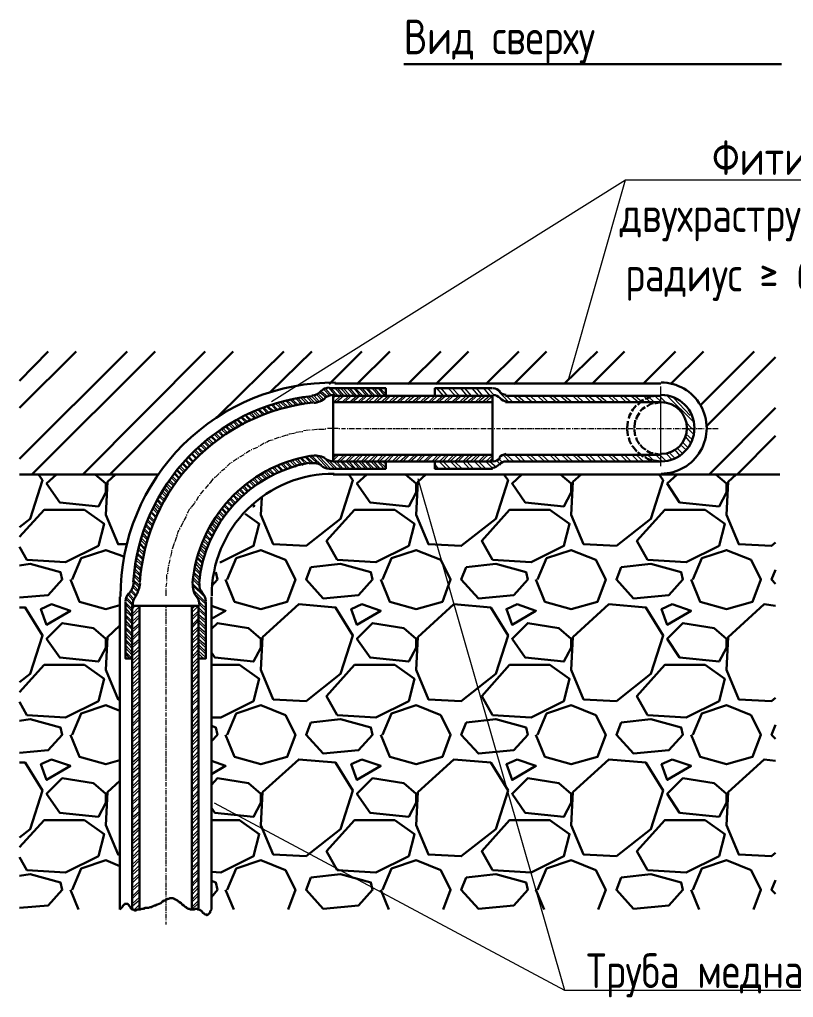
# Model space of a CAD drawing. Header units: millimetres. Extents: x -559267 to 14075, y 0 to 209897.
# Drawn here: x -554074.6 to -554018.7, y 209698.9 to 209769.5 of the extents above; entities that cross this region are included whole.
import ezdxf

# ---------------------------------------------------------------- set-up
doc = ezdxf.new("R2010")
doc.units = ezdxf.units.MM
doc.layers.add('PDF _Геометрия', color=7, linetype='Continuous')
doc.layers.add('PDF _Текст', color=7, linetype='Continuous', true_color=0x535353)
doc.styles.add('Unecom', font='GOST2304A_0.ttf', dxfattribs={"height": 2.5})

# ---------------------------------------------------------------- blocks, each defined once
blk = doc.blocks.new('ТП')
at = {"layer": 'PDF _Геометрия', "lineweight": 30}
for points in [[(106.818, -131.703), (134.083, -131.703)], [(79.077, -156.539), (83.167, -152.449)], [(79.077, -154.582), (81.152, -152.449)], [(79.077, -160.213), (86.842, -152.449)], [(79.967, -161.34), (88.858, -152.449)], [(83.642, -161.34), (92.473, -152.449)], [(85.598, -161.34), (94.489, -152.449)], [(93.422, -157.131), (98.164, -152.449)], [(97.156, -155.412), (100.179, -152.449)], [(101.424, -154.82), (103.795, -152.449)], [(103.439, -154.82), (105.81, -152.449)], [(107.114, -154.82), (109.485, -152.449)], [(109.129, -154.82), (111.5, -152.449)], [(112.745, -154.82), (115.116, -152.449)], [(114.76, -154.82), (117.131, -152.449)], [(118.435, -154.76), (120.806, -152.449)], [(120.451, -154.76), (122.762, -152.449)], [(124.125, -154.76), (126.437, -152.449)], [(126.082, -154.82), (128.452, -152.449)], [(128.215, -156.361), (132.127, -152.449)], [(128.63, -157.902), (133.669, -152.864)], [(128.867, -161.34), (133.669, -156.539)], [(130.883, -161.34), (133.669, -158.554)], [(79.077, -165.133), (79.848, -164.54), (80.737, -161.755), (80.441, -161.34)], [(79.077, -161.34), (89.095, -161.34)], [(81.745, -161.34), (81.033, -161.992), (81.982, -163.355), (84.768, -163.651), (85.301, -162.644), (85.301, -161.992), (84.531, -161.34)], [(86.012, -161.34), (85.42, -161.873), (85.301, -164.244), (86.19, -166.378), (86.783, -166.378)], [(96.563, -162.999), (96.504, -164.244), (97.393, -166.378), (99.764, -166.497), (102.253, -164.54), (103.143, -161.755), (102.846, -161.34)], [(101.72, -161.34), (133.965, -161.34)], [(104.15, -161.34), (103.439, -161.992), (104.387, -163.355), (107.173, -163.651), (107.707, -162.644), (107.707, -161.992), (106.936, -161.34)], [(108.418, -161.34), (107.825, -161.873), (107.707, -164.244), (108.596, -166.378), (110.967, -166.497), (113.456, -164.54), (114.345, -161.755), (114.049, -161.34)], [(115.353, -161.34), (114.642, -161.992), (115.59, -163.355), (118.376, -163.651), (118.909, -162.644), (118.909, -161.992), (118.139, -161.34)], [(119.621, -161.34), (119.028, -161.873), (118.909, -164.244), (119.798, -166.378), (122.169, -166.497), (124.659, -164.54), (125.548, -161.755), (125.252, -161.34)], [(126.556, -161.34), (125.844, -161.992), (126.734, -163.355), (129.579, -163.651), (130.112, -162.644), (130.112, -161.992), (129.342, -161.34)], [(130.823, -161.34), (130.231, -161.873), (130.112, -164.244), (131.001, -166.378), (133.372, -166.497), (133.669, -166.259)], [(95.911, -163.651), (95.97, -163.651), (96.03, -163.533)], [(79.077, -165.845), (80.856, -163.888), (83.76, -163.888), (85.183, -164.896), (84.768, -166.497), (82.397, -167.682), (79.611, -167.504), (79.077, -166.556)], [(95.378, -164.185), (96.385, -164.896), (95.97, -166.497), (93.599, -167.682), (93.54, -167.682)], [(82.871, -168.927), (83.523, -167.386), (85.301, -166.793), (86.605, -167.267)], [(94.074, -168.927), (94.726, -167.386), (96.504, -166.793), (98.282, -167.504), (98.993, -168.927), (98.401, -170.527), (96.504, -171.061), (94.607, -170.527), (93.955, -168.927)], [(105.276, -168.927), (105.928, -167.386), (107.707, -166.793), (109.485, -167.504), (110.196, -168.927), (109.603, -170.527), (107.707, -171.061), (105.81, -170.527), (105.158, -168.927)], [(116.479, -168.927), (117.131, -167.386), (118.909, -166.793), (120.688, -167.504), (121.399, -168.927), (120.806, -170.527), (118.909, -171.061), (117.013, -170.527), (116.361, -168.927)], [(127.682, -168.927), (128.334, -167.386), (130.112, -166.793), (131.89, -167.504), (132.602, -168.927), (132.009, -170.527), (130.112, -171.061), (128.215, -170.527), (127.563, -168.927)], [(79.077, -167.919), (79.848, -167.801), (82.041, -168.393), (82.16, -168.927), (81.152, -170.053), (79.077, -170.231)], [(93.244, -168.393), (93.362, -168.927), (92.947, -169.401)], [(133.669, -169.223), (133.372, -168.927), (133.669, -168.215)], [(82.752, -168.927), (83.404, -170.527), (85.301, -171.061), (86.309, -170.764)], [(92.947, -171.772), (93.955, -171.179), (92.947, -170.823)], [(133.669, -170.823), (132.839, -170.705), (130.231, -173.076), (130.112, -175.447), (131.001, -177.581), (133.372, -177.699), (133.669, -177.462)], [(79.077, -176.336), (79.848, -175.743), (80.737, -172.957), (79.492, -170.942), (79.077, -170.942)], [(86.309, -172.246), (85.42, -173.076), (85.301, -175.447), (86.19, -177.581), (86.309, -177.581)], [(92.947, -174.202), (93.185, -174.558), (95.97, -174.854), (96.504, -173.846), (96.504, -173.194), (95.615, -172.424), (93.362, -172.068), (92.947, -172.483)], [(79.077, -177.047), (80.856, -175.091), (83.76, -175.091), (85.183, -176.099), (84.768, -177.699), (82.397, -178.885), (79.611, -178.707), (79.077, -177.759)], [(92.947, -175.091), (94.963, -175.091), (96.385, -176.099), (95.97, -177.699), (93.599, -178.885), (92.947, -178.885)], [(82.871, -180.129), (83.523, -178.588), (85.301, -177.996), (86.309, -178.411)], [(94.074, -180.129), (94.726, -178.588), (96.504, -177.996), (98.282, -178.707), (98.993, -180.129), (98.401, -181.73), (96.504, -182.263), (94.607, -181.73), (93.955, -180.129)], [(105.276, -180.129), (105.928, -178.588), (107.707, -177.996), (109.485, -178.707), (110.196, -180.129), (109.603, -181.73), (107.707, -182.263), (105.81, -181.73), (105.158, -180.129)], [(116.479, -180.129), (117.131, -178.588), (118.909, -177.996), (120.688, -178.707), (121.399, -180.129), (120.806, -181.73), (118.909, -182.263), (117.013, -181.73), (116.361, -180.129)], [(127.682, -180.129), (128.334, -178.588), (130.112, -177.996), (131.89, -178.707), (132.602, -180.129), (132.009, -181.73), (130.112, -182.263), (128.215, -181.73), (127.563, -180.129)], [(79.077, -179.122), (79.848, -179.003), (82.041, -179.596), (82.16, -180.129), (81.152, -181.256), (79.077, -181.434)], [(92.947, -179.477), (93.244, -179.596), (93.362, -180.129), (92.947, -180.604)], [(133.669, -180.426), (133.372, -180.129), (133.669, -179.418)], [(82.752, -180.129), (83.404, -181.73), (85.301, -182.263), (86.309, -181.967)], [(79.077, -187.539), (79.848, -186.946), (80.737, -184.16), (79.492, -182.145), (79.077, -182.145)], [(92.947, -182.975), (93.955, -182.382), (92.947, -182.026)], [(133.669, -182.026), (132.839, -181.908), (130.231, -184.279), (130.112, -186.65), (131.001, -188.783), (133.372, -188.902), (133.669, -188.665)], [(86.309, -183.449), (85.42, -184.279), (85.301, -186.65), (86.19, -188.783), (86.309, -188.783)], [(92.947, -185.405), (93.185, -185.76), (95.97, -186.057), (96.504, -185.049), (96.504, -184.397), (95.615, -183.627), (93.362, -183.271), (92.947, -183.745)], [(79.077, -188.25), (80.856, -186.294), (83.76, -186.294), (85.183, -187.302), (84.768, -188.902), (82.397, -190.087), (79.611, -189.91), (79.077, -188.961)], [(92.947, -186.294), (94.963, -186.294), (96.385, -187.302), (95.97, -188.902), (93.599, -190.087), (92.947, -190.028)], [(82.871, -191.332), (83.523, -189.791), (85.301, -189.198), (86.309, -189.613)], [(98.46, -192.755), (98.993, -191.332), (98.282, -189.91), (96.504, -189.198), (94.726, -189.791), (94.074, -191.332)], [(109.663, -192.755), (110.196, -191.332), (109.485, -189.91), (107.707, -189.198), (105.928, -189.791), (105.276, -191.332)], [(120.865, -192.755), (121.399, -191.332), (120.688, -189.91), (118.909, -189.198), (117.131, -189.791), (116.479, -191.332)], [(132.068, -192.755), (132.602, -191.332), (131.89, -189.91), (130.112, -189.198), (128.334, -189.791), (127.682, -191.332)], [(79.077, -190.325), (79.848, -190.206), (82.041, -190.799), (82.16, -191.332), (81.152, -192.458), (79.077, -192.636)], [(133.669, -191.629), (133.372, -191.332), (133.669, -190.621)], [(82.752, -191.332), (83.345, -192.755)], [(92.947, -190.68), (93.244, -190.799), (93.362, -191.332), (92.947, -191.866)], [(93.955, -191.332), (94.548, -192.755)], [(105.158, -191.332), (105.751, -192.755)], [(116.361, -191.332), (116.953, -192.755)], [(127.563, -191.332), (128.156, -192.755)], [(86.309, -192.755), (86.427, -192.636), (86.487, -192.577), (86.546, -192.518), (86.546, -192.458), (86.605, -192.458), (86.605, -192.399), (86.664, -192.399), (86.664, -192.34), (86.724, -192.34), (86.783, -192.34), (86.842, -192.34), (86.902, -192.34), (86.902, -192.399), (86.961, -192.399), (86.961, -192.458), (87.02, -192.518), (87.079, -192.577), (87.079, -192.636), (87.139, -192.696), (87.198, -192.696), (87.198, -192.755), (87.257, -192.755), (87.316, -192.755), (87.376, -192.814), (87.435, -192.814), (87.494, -192.814), (87.554, -192.755), (87.613, -192.755), (87.672, -192.755), (87.791, -192.755), (87.909, -192.696), (88.028, -192.696), (88.146, -192.636), (88.265, -192.636), (88.383, -192.636), (88.502, -192.577), (88.621, -192.577), (88.68, -192.518), (88.739, -192.518), (88.798, -192.458), (88.858, -192.458), (88.917, -192.458), (88.976, -192.399), (89.035, -192.399), (89.154, -192.34), (89.273, -192.281), (89.391, -192.162), (89.51, -192.103), (89.569, -192.103), (89.628, -192.044), (89.687, -192.044), (89.747, -191.984), (89.806, -191.984), (89.865, -191.984), (89.925, -191.925), (89.984, -191.925), (90.043, -191.925), (90.102, -191.925), (90.162, -191.925), (90.221, -191.984), (90.28, -191.984), (90.339, -192.044), (90.399, -192.044), (90.458, -192.103), (90.517, -192.103), (90.517, -192.162), (90.577, -192.162), (90.636, -192.221), (90.754, -192.281), (90.814, -192.399), (90.932, -192.458), (90.991, -192.518), (91.051, -192.577), (91.11, -192.577), (91.11, -192.636), (91.169, -192.636), (91.229, -192.696), (91.288, -192.696), (91.347, -192.696), (91.406, -192.755), (91.466, -192.755), (91.525, -192.755), (91.584, -192.755), (91.643, -192.755), (91.703, -192.755), (91.762, -192.696), (91.821, -192.696), (91.881, -192.696), (91.94, -192.696), (91.94, -192.755), (91.999, -192.755), (92.058, -192.755), (92.118, -192.814), (92.177, -192.814), (92.236, -192.873), (92.295, -192.933), (92.295, -192.992), (92.355, -192.992), (92.414, -193.051), (92.473, -193.11), (92.533, -193.11), (92.592, -193.11), (92.592, -193.17), (92.651, -193.11), (92.71, -193.11), (92.71, -193.051), (92.77, -193.051), (92.77, -192.992), (92.829, -192.992), (92.829, -192.933), (92.829, -192.873), (92.888, -192.814), (92.947, -192.755)]]:
    blk.add_lwpolyline(points, dxfattribs=at)
at = {"layer": 'PDF _Геометрия', "lineweight": 0}
for points in [[(97.274, -156.064), (122.821, -140.06), (166.091, -140.06)], [(118.732, -154.405), (122.821, -140.06)], [(99.942, -158.139), (99.586, -158.198)], [(100.06, -158.139), (100.001, -158.139)], [(100.535, -158.08), (100.179, -158.139)], [(100.653, -158.08), (100.594, -158.08)], [(101.068, -158.08), (100.712, -158.08)], [(101.187, -158.02), (101.127, -158.08)], [(102.076, -158.02), (101.72, -158.02), (101.305, -158.02)], [(102.135, -158.02), (102.194, -158.02)], [(102.313, -158.02), (102.609, -158.02)], [(102.728, -158.02), (102.787, -158.02)], [(102.846, -158.02), (103.202, -158.02)], [(103.261, -158.02), (103.32, -158.02)], [(103.38, -158.02), (103.735, -158.02)], [(103.854, -158.02), (103.913, -158.02)], [(103.972, -158.02), (104.328, -158.02)], [(104.387, -158.02), (104.447, -158.02)], [(104.506, -158.02), (104.862, -158.02)], [(104.921, -158.02), (105.039, -158.02)], [(105.099, -158.02), (105.454, -158.02)], [(105.514, -158.02), (105.573, -158.02)], [(105.632, -158.02), (105.988, -158.02)], [(106.047, -158.02), (106.166, -158.02)], [(106.225, -158.02), (106.58, -158.02)], [(106.64, -158.02), (106.699, -158.02)], [(106.758, -158.02), (107.114, -158.02)], [(107.173, -158.02), (107.232, -158.02)], [(107.351, -158.02), (107.707, -158.02)], [(107.766, -158.02), (107.825, -158.02)], [(107.884, -158.02), (108.24, -158.02)], [(108.299, -158.02), (108.359, -158.02)], [(108.477, -158.02), (108.774, -158.02)], [(108.892, -158.02), (108.951, -158.02)], [(109.011, -158.02), (109.366, -158.02)], [(109.426, -158.02), (109.485, -158.02)], [(109.544, -158.02), (109.9, -158.02)], [(109.959, -158.02), (110.078, -158.02)], [(110.137, -158.02), (110.493, -158.02)], [(110.552, -158.02), (110.611, -158.02)], [(110.67, -158.02), (111.026, -158.02)], [(111.085, -158.02), (111.204, -158.02)], [(111.263, -158.02), (111.619, -158.02)], [(111.678, -158.02), (111.737, -158.02)], [(111.797, -158.02), (112.152, -158.02)], [(112.211, -158.02), (112.271, -158.02)], [(112.389, -158.02), (112.745, -158.02)], [(112.804, -158.02), (112.863, -158.02)], [(112.923, -158.02), (113.278, -158.02)], [(113.338, -158.02), (113.397, -158.02)], [(113.515, -158.02), (113.812, -158.02)], [(113.93, -158.02), (113.99, -158.02)], [(114.049, -158.02), (114.405, -158.02)], [(114.464, -158.02), (114.523, -158.02)], [(114.582, -158.02), (114.938, -158.02)], [(115.057, -158.02), (115.116, -158.02)], [(115.175, -158.02), (115.531, -158.02)], [(115.59, -158.02), (115.649, -158.02)], [(115.709, -158.02), (116.064, -158.02)], [(116.124, -158.02), (116.242, -158.02)], [(116.301, -158.02), (116.657, -158.02)], [(116.716, -158.02), (116.776, -158.02)], [(116.835, -158.02), (117.19, -158.02)], [(117.25, -158.02), (117.368, -158.02)], [(117.428, -158.02), (117.783, -158.02)], [(117.842, -158.02), (117.902, -158.02)], [(117.961, -158.02), (118.317, -158.02)], [(118.376, -158.02), (118.435, -158.02)], [(118.554, -158.02), (118.85, -158.02)], [(118.969, -158.02), (119.028, -158.02)], [(119.087, -158.02), (119.443, -158.02)], [(119.502, -158.02), (119.561, -158.02)], [(119.621, -158.02), (119.976, -158.02)], [(120.095, -158.02), (120.154, -158.02)], [(120.213, -158.02), (120.569, -158.02)], [(120.628, -158.02), (120.688, -158.02)], [(120.747, -158.02), (121.103, -158.02)], [(121.162, -158.02), (121.28, -158.02)], [(121.34, -158.02), (121.695, -158.02)], [(121.755, -158.02), (121.814, -158.02)], [(121.873, -158.02), (122.229, -158.02)], [(122.288, -158.02), (122.407, -158.02)], [(122.466, -158.02), (122.821, -158.02)], [(122.881, -158.02), (122.94, -158.02)], [(122.999, -158.02), (123.355, -158.02)], [(123.414, -158.02), (123.473, -158.02)], [(123.592, -158.02), (123.948, -158.02)], [(124.007, -158.02), (124.066, -158.02)], [(124.125, -158.02), (124.481, -158.02)], [(124.54, -158.02), (124.6, -158.02)], [(124.718, -158.02), (125.015, -158.02)], [(125.133, -158.02), (125.192, -158.02)], [(125.252, -158.02), (125.607, -158.02)], [(125.667, -158.02), (125.726, -158.02)], [(125.785, -158.02), (126.141, -158.02)], [(126.259, -158.02), (126.319, -158.02)], [(126.378, -158.02), (126.734, -158.02)], [(126.793, -158.02), (126.852, -158.02)], [(126.911, -158.02), (127.267, -158.02)], [(127.326, -158.02), (127.445, -158.02)], [(127.504, -158.02), (127.86, -158.02)], [(127.919, -158.02), (127.978, -158.02)], [(128.038, -158.02), (128.393, -158.02)], [(128.452, -158.02), (128.512, -158.02)], [(128.63, -158.02), (128.986, -158.02)], [(129.045, -158.02), (129.104, -158.02)], [(129.164, -158.02), (129.519, -158.02)], [(97.274, -158.85), (97.097, -158.909), (96.919, -159.028)], [(97.393, -158.85), (97.334, -158.85)], [(97.808, -158.672), (97.452, -158.791)], [(97.926, -158.672), (97.867, -158.672)], [(98.341, -158.495), (97.986, -158.613)], [(98.46, -158.495), (98.401, -158.495)], [(98.875, -158.376), (98.578, -158.435), (98.519, -158.435)], [(98.993, -158.317), (98.934, -158.376)], [(99.408, -158.257), (99.053, -158.317)], [(99.527, -158.257), (99.468, -158.257)], [(95.852, -159.561), (95.793, -159.561)], [(96.267, -159.384), (95.911, -159.502)], [(96.385, -159.265), (96.326, -159.324)], [(96.741, -159.087), (96.445, -159.265)], [(96.86, -159.028), (96.8, -159.087)], [(94.785, -160.213), (94.489, -160.391)], [(94.904, -160.154), (94.844, -160.154)], [(95.259, -159.917), (94.963, -160.095)], [(95.378, -159.799), (95.318, -159.858)], [(95.733, -159.621), (95.674, -159.621), (95.437, -159.799)], [(93.896, -160.925), (93.659, -161.103)], [(94.014, -160.806), (93.955, -160.866)], [(94.311, -160.51), (94.074, -160.747)], [(94.429, -160.451), (94.37, -160.51)], [(93.066, -161.636), (92.829, -161.932)], [(93.185, -161.518), (93.185, -161.577), (93.125, -161.577)], [(93.481, -161.28), (93.244, -161.518)], [(93.599, -161.162), (93.54, -161.221)], [(107.825, -161.636), (118.435, -198.564)], [(92.71, -162.051), (92.473, -162.347)], [(92.829, -161.992), (92.77, -161.992)], [(91.999, -162.94), (91.821, -163.236)], [(92.058, -162.822), (92.058, -162.881)], [(92.355, -162.466), (92.118, -162.762)], [(91.466, -163.77), (91.406, -163.77)], [(91.703, -163.414), (91.466, -163.711)], [(91.762, -163.296), (91.703, -163.355)], [(91.11, -164.363), (90.932, -164.659)], [(91.169, -164.244), (91.11, -164.303)], [(91.347, -163.829), (91.229, -164.066), (91.169, -164.126)], [(90.636, -165.192), (90.636, -165.311)], [(90.873, -164.837), (90.695, -165.133)], [(90.932, -164.718), (90.873, -164.778)], [(90.399, -165.845), (90.28, -166.2)], [(90.458, -165.726), (90.399, -165.785)], [(90.577, -165.37), (90.517, -165.489), (90.458, -165.667)], [(90.221, -166.378), (90.102, -166.734)], [(90.28, -166.259), (90.221, -166.319)], [(89.925, -167.326), (89.925, -167.386)], [(90.043, -166.911), (90.043, -166.971), (89.984, -167.267)], [(90.102, -166.793), (90.043, -166.852)], [(89.806, -168.038), (89.747, -168.393)], [(89.865, -167.86), (89.806, -167.978)], [(89.925, -167.504), (89.865, -167.801)], [(89.687, -168.571), (89.687, -168.927)], [(89.747, -168.453), (89.747, -168.512)], [(89.687, -169.164), (89.628, -169.46)], [(89.687, -168.986), (89.687, -169.045)], [(89.628, -169.579), (89.628, -169.638)], [(89.628, -169.697), (89.628, -170.112)], [(89.628, -170.823), (89.628, -171.001)], [(89.628, -171.061), (89.628, -171.179)], [(89.628, -171.238), (89.628, -171.594)], [(89.628, -171.653), (89.628, -171.713)], [(89.628, -171.772), (89.628, -172.128)], [(89.628, -172.187), (89.628, -172.246)], [(89.628, -172.365), (89.628, -172.72)], [(89.628, -172.78), (89.628, -172.839)], [(89.628, -172.898), (89.628, -173.254)], [(89.628, -173.313), (89.628, -173.372)], [(89.628, -173.491), (89.628, -173.787)], [(89.628, -173.906), (89.628, -173.965)], [(89.628, -174.024), (89.628, -174.38)], [(89.628, -174.439), (89.628, -174.498)], [(89.628, -174.558), (89.628, -174.913)], [(89.628, -174.973), (89.628, -175.091)], [(89.628, -175.15), (89.628, -175.506)], [(89.628, -175.565), (89.628, -175.625)], [(89.628, -175.684), (89.628, -176.04)], [(89.628, -176.099), (89.628, -176.217)], [(89.628, -176.277), (89.628, -176.632)], [(89.628, -176.692), (89.628, -176.751)], [(89.628, -176.81), (89.628, -177.166)], [(89.628, -177.225), (89.628, -177.284)], [(89.628, -177.403), (89.628, -177.759)], [(89.628, -177.818), (89.628, -177.877)], [(89.628, -177.936), (89.628, -178.292)], [(89.628, -178.351), (89.628, -178.411)], [(89.628, -178.529), (89.628, -178.825)], [(89.628, -178.944), (89.628, -179.003)], [(89.628, -179.063), (89.628, -179.418)], [(89.628, -179.477), (89.628, -179.537)], [(89.628, -179.596), (89.628, -179.952)], [(89.628, -180.07), (89.628, -180.129)], [(89.628, -180.189), (89.628, -180.544)], [(89.628, -180.604), (89.628, -180.663)], [(89.628, -180.722), (89.628, -181.078)], [(89.628, -181.137), (89.628, -181.256)], [(89.628, -181.315), (89.628, -181.671)], [(89.628, -181.73), (89.628, -181.789)], [(89.628, -181.848), (89.628, -182.204)], [(89.628, -182.263), (89.628, -182.382)], [(89.628, -182.441), (89.628, -182.797)], [(89.628, -182.856), (89.628, -182.915)], [(89.628, -182.975), (89.628, -183.33)], [(89.628, -183.39), (89.628, -183.449)], [(89.628, -183.567), (89.628, -183.864)], [(89.628, -183.982), (89.628, -184.042)], [(89.628, -184.101), (89.628, -184.456)], [(89.628, -184.516), (89.628, -184.575)], [(89.628, -184.634), (89.628, -184.99)], [(89.628, -185.108), (89.628, -185.168)], [(89.628, -185.227), (89.628, -185.583)], [(89.628, -185.642), (89.628, -185.701)], [(93.125, -185.049), (118.435, -198.564), (164.491, -198.564)], [(89.628, -185.76), (89.628, -186.116)], [(89.628, -186.175), (89.628, -186.294)], [(89.628, -186.353), (89.628, -186.709)], [(89.628, -186.768), (89.628, -186.827)], [(89.628, -186.887), (89.628, -187.242)], [(89.628, -187.302), (89.628, -187.42)], [(89.628, -187.479), (89.628, -187.835)], [(89.628, -187.894), (89.628, -187.954)], [(89.628, -188.013), (89.628, -188.369)], [(89.628, -188.428), (89.628, -188.487)], [(89.628, -188.606), (89.628, -188.961)], [(89.628, -189.021), (89.628, -189.08)], [(89.628, -189.139), (89.628, -189.495)], [(89.628, -189.554), (89.628, -189.613)], [(89.628, -189.732), (89.628, -190.028)], [(89.628, -190.147), (89.628, -190.206)], [(89.628, -190.265), (89.628, -190.621)], [(89.628, -190.68), (89.628, -190.739)], [(89.628, -190.799), (89.628, -191.154)], [(89.628, -191.214), (89.628, -191.332)], [(89.628, -191.391), (89.628, -191.747)], [(89.628, -191.806), (89.628, -191.866)], [(89.628, -191.925), (89.628, -192.281)], [(89.628, -192.34), (89.628, -192.458)], [(89.628, -192.518), (89.628, -192.873)], [(89.628, -192.933), (89.628, -192.992)], [(89.628, -193.051), (89.628, -193.407)], [(89.628, -193.466), (89.628, -193.525)], [(89.628, -193.644), (89.628, -193.822)]]:
    blk.add_lwpolyline(points, dxfattribs=at)
at = {"layer": 'PDF _Геометрия', "color": 22, "lineweight": 0, "true_color": 0xc13000}
for points in [[(101.068, -155.234), (101.483, -155.649)], [(101.187, -155.175), (101.601, -155.649)], [(101.424, -155.116), (101.898, -155.649), (101.72, -155.827)], [(101.542, -155.116), (102.076, -155.649)], [(101.839, -155.116), (102.372, -155.649)], [(102.016, -155.116), (102.491, -155.649), (101.957, -156.124)], [(102.253, -155.116), (102.787, -155.649)], [(102.431, -155.116), (102.965, -155.649)], [(102.728, -155.116), (103.261, -155.649)], [(102.905, -155.116), (103.38, -155.649)], [(103.202, -155.116), (103.676, -155.649)], [(103.32, -155.116), (103.854, -155.649)], [(103.617, -155.116), (104.15, -155.649), (103.676, -156.124)], [(103.795, -155.116), (104.269, -155.649)], [(104.091, -155.116), (104.565, -155.649), (104.032, -156.124)], [(104.21, -155.116), (104.743, -155.649), (104.269, -156.124)], [(104.506, -155.116), (105.039, -155.649)], [(104.684, -155.116), (105.158, -155.649)], [(104.98, -155.116), (105.454, -155.649)], [(105.099, -155.116), (105.514, -155.531)], [(105.395, -155.116), (105.514, -155.234)], [(109.188, -155.116), (109.663, -155.649), (109.129, -156.124)], [(109.485, -155.116), (109.959, -155.649)], [(110.018, -155.116), (110.552, -155.649)], [(110.315, -155.116), (110.848, -155.649)], [(110.907, -155.116), (111.382, -155.649)], [(111.204, -155.116), (111.678, -155.649)], [(111.737, -155.116), (112.211, -155.649)], [(112.034, -155.116), (112.508, -155.649)], [(112.567, -155.116), (113.041, -155.649), (112.508, -156.124)], [(112.863, -155.116), (113.397, -155.649)], [(113.515, -155.175), (114.405, -156.124)], [(98.282, -156.005), (98.697, -156.42)], [(98.401, -156.005), (98.875, -156.42)], [(98.638, -155.946), (99.112, -156.361)], [(98.816, -155.946), (99.231, -156.361)], [(99.053, -155.887), (99.468, -156.301)], [(99.171, -155.827), (99.586, -156.301)], [(99.408, -155.827), (99.823, -156.242)], [(99.527, -155.768), (100.001, -156.242)], [(99.823, -155.768), (100.238, -156.183)], [(99.942, -155.709), (100.416, -156.183)], [(100.179, -155.709), (100.594, -156.124)], [(100.357, -155.649), (100.712, -156.064)], [(100.535, -155.59), (100.89, -155.946)], [(100.653, -155.531), (101.009, -155.887)], [(100.772, -155.412), (101.187, -155.768)], [(100.89, -155.353), (101.305, -155.709)], [(101.779, -156.124), (102.253, -155.649)], [(102.372, -156.124), (102.846, -155.649)], [(102.55, -156.124), (103.024, -155.649)], [(102.905, -156.124), (103.439, -155.649)], [(103.083, -156.124), (103.617, -155.649)], [(103.498, -156.124), (103.972, -155.649)], [(104.624, -156.124), (105.099, -155.649)], [(104.802, -156.124), (105.336, -155.649)], [(105.158, -156.124), (105.691, -155.649)], [(105.395, -156.124), (105.869, -155.649)], [(105.751, -156.124), (106.225, -155.649)], [(105.928, -156.124), (106.462, -155.649)], [(106.284, -156.124), (106.818, -155.649)], [(106.521, -156.124), (106.995, -155.649)], [(106.877, -156.124), (107.351, -155.649)], [(107.055, -156.124), (107.588, -155.649)], [(107.41, -156.124), (107.944, -155.649)], [(107.647, -156.124), (108.122, -155.649)], [(108.003, -156.124), (108.477, -155.649)], [(108.181, -156.124), (108.714, -155.649)], [(108.596, -156.124), (109.07, -155.649)], [(108.774, -156.124), (109.248, -155.649)], [(109.07, -155.531), (109.129, -155.649)], [(109.307, -156.124), (109.841, -155.649)], [(109.722, -156.124), (110.196, -155.649)], [(109.9, -156.124), (110.374, -155.649)], [(110.255, -156.124), (110.789, -155.649)], [(110.493, -156.124), (110.967, -155.649)], [(110.848, -156.124), (111.322, -155.649)], [(111.026, -156.124), (111.559, -155.649)], [(111.382, -156.124), (111.915, -155.649)], [(111.619, -156.124), (112.093, -155.649)], [(111.974, -156.124), (112.449, -155.649)], [(112.152, -156.124), (112.686, -155.649)], [(112.745, -156.124), (113.219, -155.649)], [(113.101, -156.124), (113.219, -156.005)], [(114.227, -155.649), (114.701, -156.124)], [(114.76, -155.649), (115.294, -156.124)], [(115.057, -155.649), (115.59, -156.124)], [(115.59, -155.649), (116.124, -156.124)], [(115.946, -155.649), (116.42, -156.124)], [(116.479, -155.649), (116.953, -156.124)], [(116.776, -155.649), (117.25, -156.124)], [(117.309, -155.649), (117.842, -156.124)], [(117.605, -155.649), (118.139, -156.124)], [(118.139, -155.649), (118.672, -156.124)], [(118.435, -155.649), (118.969, -156.124)], [(119.028, -155.649), (119.502, -156.124)], [(119.324, -155.649), (119.798, -156.124)], [(119.858, -155.649), (120.332, -156.124)], [(120.154, -155.649), (120.688, -156.124)], [(120.688, -155.649), (121.221, -156.124)], [(120.984, -155.649), (121.517, -156.124)], [(121.577, -155.649), (122.051, -156.124)], [(121.873, -155.649), (122.347, -156.124)], [(122.407, -155.649), (122.881, -156.124)], [(122.703, -155.649), (123.236, -156.124)], [(123.236, -155.649), (123.77, -156.124)], [(123.533, -155.649), (124.066, -156.124)], [(124.125, -155.649), (124.6, -156.124)], [(124.422, -155.649), (124.896, -156.124)], [(124.955, -155.649), (125.43, -156.124)], [(125.252, -155.649), (125.785, -156.183)], [(125.844, -155.649), (127.682, -157.487)], [(126.319, -155.827), (127.504, -157.072)], [(96.267, -156.657), (96.682, -157.072)], [(96.385, -156.657), (96.8, -157.013)], [(96.622, -156.539), (96.978, -156.953)], [(96.741, -156.539), (97.097, -156.894)], [(96.919, -156.42), (97.334, -156.835)], [(97.037, -156.42), (97.452, -156.776)], [(97.274, -156.301), (97.63, -156.716)], [(97.393, -156.301), (97.749, -156.716)], [(97.571, -156.242), (97.986, -156.598)], [(97.749, -156.183), (98.104, -156.598)], [(97.926, -156.124), (98.341, -156.539)], [(98.045, -156.064), (98.46, -156.479)], [(94.785, -157.428), (95.141, -157.783)], [(94.844, -157.368), (95.259, -157.724)], [(95.081, -157.25), (95.437, -157.605)], [(95.141, -157.191), (95.556, -157.546)], [(95.378, -157.072), (95.733, -157.487)], [(95.437, -157.072), (95.852, -157.428)], [(95.674, -156.953), (96.03, -157.309)], [(95.793, -156.894), (96.148, -157.309)], [(95.97, -156.835), (96.326, -157.191)], [(96.089, -156.776), (96.445, -157.131)], [(93.659, -158.08), (94.014, -158.435)], [(93.777, -158.02), (94.133, -158.376)], [(93.955, -157.902), (94.311, -158.257)], [(94.014, -157.843), (94.37, -158.198)], [(94.192, -157.724), (94.548, -158.08)], [(94.311, -157.665), (94.666, -158.02)], [(94.489, -157.546), (94.844, -157.902)], [(94.607, -157.487), (94.963, -157.843)], [(127.741, -158.08), (127.623, -158.02), (127.148, -157.546)], [(127.682, -158.376), (127.326, -158.02), (127.208, -157.902)], [(92.651, -158.85), (93.007, -159.206)], [(92.71, -158.732), (93.066, -159.087)], [(92.888, -158.613), (93.244, -158.969)], [(92.947, -158.554), (93.303, -158.909)], [(93.125, -158.435), (93.481, -158.791)], [(93.244, -158.376), (93.599, -158.732)], [(93.422, -158.257), (93.777, -158.613)], [(93.481, -158.198), (93.837, -158.554)], [(127.148, -158.613), (127.504, -159.028)], [(127.208, -158.435), (127.623, -158.791)], [(91.762, -159.561), (92.118, -159.917)], [(91.94, -159.443), (92.236, -159.799)], [(91.999, -159.384), (92.355, -159.739)], [(92.118, -159.206), (92.473, -159.561)], [(92.236, -159.147), (92.592, -159.502)], [(92.414, -159.028), (92.77, -159.384)], [(92.473, -158.969), (92.829, -159.324)], [(126.378, -159.561), (126.734, -159.976)], [(126.556, -159.443), (126.911, -159.799)], [(126.793, -159.206), (127.208, -159.561)], [(126.971, -159.028), (127.326, -159.384)], [(91.11, -160.273), (91.466, -160.628)], [(91.229, -160.095), (91.584, -160.451)], [(91.288, -160.036), (91.643, -160.391)], [(91.466, -159.858), (91.821, -160.213)], [(91.525, -159.799), (91.881, -160.154)], [(91.703, -159.68), (92.058, -160.036)], [(98.993, -160.273), (99.408, -160.688)], [(99.112, -160.213), (99.527, -160.688)], [(99.349, -160.154), (99.764, -160.628)], [(99.468, -160.154), (99.883, -160.569)], [(99.705, -160.095), (100.12, -160.51)], [(99.823, -160.095), (100.297, -160.51)], [(100.06, -160.036), (100.653, -160.569)], [(100.238, -160.036), (100.949, -160.747)], [(100.535, -160.036), (101.364, -160.925)], [(100.712, -160.036), (101.542, -160.925)], [(101.187, -160.273), (101.839, -160.925)], [(101.72, -160.332), (102.135, -159.917)], [(101.72, -160.154), (101.957, -159.917)], [(102.016, -160.391), (102.55, -159.917)], [(102.194, -160.391), (102.728, -159.917)], [(102.609, -160.391), (103.083, -159.917)], [(102.787, -160.391), (103.32, -159.917)], [(103.676, -159.917), (103.143, -160.391), (103.617, -160.925)], [(103.38, -160.391), (103.854, -159.917)], [(104.21, -159.917), (103.735, -160.391), (104.21, -160.925)], [(103.913, -160.391), (104.447, -159.917)], [(104.269, -160.391), (104.802, -159.917)], [(104.506, -160.391), (104.98, -159.917)], [(104.862, -160.391), (105.336, -159.917)], [(105.573, -159.917), (105.039, -160.391), (105.514, -160.866)], [(105.395, -160.391), (105.928, -159.917)], [(105.632, -160.391), (106.106, -159.917)], [(105.988, -160.391), (106.462, -159.917)], [(106.166, -160.391), (106.699, -159.917)], [(106.521, -160.391), (107.055, -159.917)], [(106.758, -160.391), (107.232, -159.917)], [(107.114, -160.391), (107.647, -159.917)], [(107.292, -160.391), (107.825, -159.917)], [(107.707, -160.391), (108.181, -159.917)], [(107.884, -160.391), (108.359, -159.917)], [(108.24, -160.391), (108.774, -159.917)], [(108.418, -160.391), (108.951, -159.917)], [(108.833, -160.391), (109.307, -159.917)], [(109.011, -160.391), (109.544, -159.917)], [(109.9, -160.925), (109.366, -160.391), (109.9, -159.917)], [(109.603, -160.391), (110.078, -159.917)], [(109.959, -160.391), (110.433, -159.917)], [(110.137, -160.391), (110.67, -159.917)], [(111.026, -160.925), (110.493, -160.391), (111.026, -159.917)], [(110.73, -160.391), (111.204, -159.917)], [(111.559, -160.925), (111.085, -160.391), (111.559, -159.917)], [(111.263, -160.391), (111.797, -159.917)], [(111.619, -160.391), (112.152, -159.917)], [(111.856, -160.391), (112.33, -159.917)], [(112.745, -160.925), (112.211, -160.391), (112.686, -159.917)], [(112.389, -160.391), (112.923, -159.917)], [(113.278, -160.925), (112.745, -160.391), (113.219, -159.976)], [(112.982, -160.391), (113.219, -160.154)], [(113.693, -160.213), (113.93, -160.451)], [(113.99, -159.917), (114.464, -160.391)], [(114.227, -159.917), (114.76, -160.391)], [(114.82, -159.917), (115.294, -160.391)], [(115.116, -159.917), (115.59, -160.391)], [(115.649, -159.917), (116.183, -160.391)], [(115.946, -159.917), (116.479, -160.391)], [(116.479, -159.917), (117.013, -160.391)], [(116.776, -159.917), (117.309, -160.391)], [(117.368, -159.917), (117.842, -160.391)], [(117.665, -159.917), (118.139, -160.391)], [(118.198, -159.917), (118.732, -160.391)], [(118.494, -159.917), (119.028, -160.391)], [(119.028, -159.917), (119.561, -160.391)], [(119.324, -159.917), (119.858, -160.391)], [(119.917, -159.917), (120.391, -160.391)], [(120.213, -159.917), (120.688, -160.391)], [(120.747, -159.917), (121.221, -160.391)], [(121.043, -159.917), (121.577, -160.391)], [(121.577, -159.917), (122.11, -160.391)], [(121.873, -159.917), (122.407, -160.391)], [(122.466, -159.917), (122.94, -160.391)], [(122.762, -159.917), (123.236, -160.391)], [(123.296, -159.917), (123.77, -160.391)], [(123.592, -159.917), (124.125, -160.391)], [(124.125, -159.917), (124.659, -160.391)], [(124.422, -159.917), (124.955, -160.391)], [(125.015, -159.917), (125.489, -160.391)], [(125.311, -159.917), (125.785, -160.391)], [(125.785, -159.858), (126.2, -160.273)], [(126.022, -159.799), (126.378, -160.154)], [(90.577, -160.806), (90.932, -161.162)], [(90.695, -160.747), (91.051, -161.103)], [(90.814, -160.569), (91.169, -160.925)], [(90.873, -160.51), (91.229, -160.866)], [(91.051, -160.332), (91.347, -160.688)], [(97.334, -160.866), (97.749, -161.28)], [(97.452, -160.806), (97.867, -161.221)], [(97.689, -160.747), (98.045, -161.103)], [(97.749, -160.688), (98.164, -161.103)], [(97.986, -160.628), (98.341, -160.984)], [(98.104, -160.569), (98.46, -160.984)], [(98.282, -160.51), (98.697, -160.866)], [(98.401, -160.451), (98.816, -160.866)], [(98.638, -160.391), (99.053, -160.806)], [(98.756, -160.332), (99.171, -160.747)], [(101.483, -160.391), (102.016, -160.925)], [(101.779, -160.391), (102.313, -160.925)], [(101.957, -160.391), (102.431, -160.925)], [(102.253, -160.391), (102.728, -160.925)], [(102.372, -160.391), (102.905, -160.925)], [(102.668, -160.391), (103.202, -160.925)], [(102.846, -160.391), (103.32, -160.925)], [(103.261, -160.391), (103.795, -160.925)], [(103.557, -160.391), (104.091, -160.925)], [(104.032, -160.391), (104.506, -160.925)], [(104.15, -160.391), (104.684, -160.925)], [(104.447, -160.391), (104.98, -160.925)], [(104.624, -160.391), (105.099, -160.925)], [(104.921, -160.391), (105.395, -160.925)], [(105.336, -160.391), (105.514, -160.569)], [(105.514, -160.391), (105.514, -160.451)], [(109.07, -160.628), (109.307, -160.925)], [(109.663, -160.391), (110.196, -160.925)], [(110.196, -160.391), (110.73, -160.925)], [(111.382, -160.391), (111.856, -160.925)], [(111.915, -160.391), (112.449, -160.925)], [(113.041, -160.391), (113.515, -160.806)], [(113.515, -160.332), (113.753, -160.569)], [(90.043, -161.577), (90.399, -161.932)], [(90.102, -161.458), (90.458, -161.814)], [(90.221, -161.28), (90.577, -161.636)], [(90.28, -161.221), (90.636, -161.577)], [(90.399, -161.043), (90.754, -161.399)], [(90.458, -160.984), (90.814, -161.34)], [(96.03, -161.636), (96.385, -161.992)], [(96.208, -161.518), (96.563, -161.873)], [(96.326, -161.458), (96.682, -161.814)], [(96.504, -161.34), (96.86, -161.695)], [(96.563, -161.28), (96.978, -161.636)], [(96.741, -161.162), (97.156, -161.577)], [(96.86, -161.103), (97.215, -161.518)], [(97.037, -161.043), (97.452, -161.399)], [(97.156, -160.984), (97.512, -161.34)], [(89.45, -162.347), (89.865, -162.703)], [(89.51, -162.288), (89.925, -162.644)], [(89.628, -162.11), (89.984, -162.466)], [(89.687, -161.992), (90.102, -162.347)], [(89.806, -161.814), (90.221, -162.17)], [(89.925, -161.755), (90.28, -162.11)], [(95.2, -162.288), (95.556, -162.644)], [(95.259, -162.17), (95.615, -162.584)], [(95.437, -162.051), (95.793, -162.407)], [(95.496, -161.992), (95.852, -162.347)], [(95.674, -161.873), (96.03, -162.229)], [(95.793, -161.814), (96.148, -162.17)], [(95.911, -161.695), (96.326, -162.051)], [(89.154, -162.94), (89.51, -163.296)], [(89.213, -162.822), (89.569, -163.177)], [(89.332, -162.644), (89.687, -162.999)], [(89.391, -162.525), (89.747, -162.881)], [(94.311, -163.059), (94.726, -163.414)], [(94.489, -162.881), (94.844, -163.236)], [(94.548, -162.822), (94.904, -163.177)], [(94.726, -162.703), (95.081, -163.059)], [(94.785, -162.584), (95.141, -162.94)], [(94.963, -162.466), (95.318, -162.822)], [(95.022, -162.407), (95.378, -162.762)], [(88.68, -163.77), (89.035, -164.185)], [(88.739, -163.651), (89.095, -164.066)], [(88.798, -163.474), (89.213, -163.888)], [(88.858, -163.414), (89.273, -163.77)], [(88.976, -163.177), (89.332, -163.592)], [(89.035, -163.118), (89.391, -163.474)], [(93.718, -163.77), (94.074, -164.126)], [(93.837, -163.592), (94.192, -163.948)], [(93.896, -163.533), (94.252, -163.888)], [(94.074, -163.355), (94.429, -163.711)], [(94.133, -163.296), (94.489, -163.651)], [(94.252, -163.118), (94.607, -163.474)], [(88.383, -164.422), (88.798, -164.778)], [(88.443, -164.303), (88.798, -164.659)], [(88.561, -164.007), (88.976, -164.363)], [(88.561, -164.066), (88.917, -164.481)], [(93.244, -164.363), (93.659, -164.718)], [(93.362, -164.303), (93.718, -164.659)], [(93.481, -164.126), (93.837, -164.481)], [(93.54, -164.007), (93.896, -164.363)], [(93.659, -163.829), (94.014, -164.244)], [(88.146, -165.015), (88.561, -165.43)], [(88.206, -164.896), (88.561, -165.311)], [(88.265, -164.718), (88.68, -165.074)], [(88.324, -164.6), (88.68, -164.955)], [(92.77, -165.192), (93.125, -165.548)], [(92.829, -165.074), (93.185, -165.489)], [(92.947, -164.896), (93.303, -165.311)], [(93.007, -164.837), (93.362, -165.192)], [(93.066, -164.659), (93.481, -165.015)], [(93.185, -164.54), (93.54, -164.896)], [(87.85, -165.904), (88.265, -166.319)], [(87.909, -165.667), (88.324, -166.082)], [(87.968, -165.548), (88.324, -165.963)], [(88.028, -165.37), (88.443, -165.726)], [(88.087, -165.252), (88.443, -165.607)], [(92.473, -165.785), (92.829, -166.141)], [(92.533, -165.667), (92.888, -166.082)], [(92.592, -165.489), (93.007, -165.845)], [(92.651, -165.37), (93.066, -165.785)], [(87.672, -166.615), (88.087, -167.03)], [(87.731, -166.259), (88.146, -166.674)], [(87.731, -166.378), (88.146, -166.793)], [(87.791, -166.022), (88.206, -166.437)], [(92.118, -166.615), (92.533, -167.03)], [(92.177, -166.437), (92.592, -166.793)], [(92.236, -166.319), (92.651, -166.674)], [(92.295, -166.082), (92.71, -166.497)], [(92.355, -165.963), (92.77, -166.378)], [(87.494, -167.326), (87.909, -167.741)], [(87.554, -166.971), (87.968, -167.386)], [(87.554, -167.089), (87.968, -167.504)], [(87.613, -166.734), (88.028, -167.149)], [(91.881, -167.267), (92.295, -167.682)], [(91.94, -167.089), (92.355, -167.504)], [(91.999, -166.971), (92.414, -167.326)], [(92.058, -166.734), (92.473, -167.149)], [(87.376, -167.86), (87.85, -168.275)], [(87.435, -167.445), (87.909, -167.919)], [(87.435, -167.741), (87.85, -168.156)], [(91.703, -167.978), (92.177, -168.453)], [(91.762, -167.741), (92.177, -168.215)], [(91.821, -167.623), (92.236, -168.038)], [(91.881, -167.386), (92.295, -167.801)], [(87.316, -168.215), (87.791, -168.69)], [(87.316, -168.512), (87.791, -168.927)], [(87.316, -168.63), (87.731, -169.105)], [(87.376, -168.097), (87.791, -168.571)], [(91.643, -168.393), (92.118, -168.808)], [(91.643, -168.512), (92.058, -168.986)], [(91.703, -168.156), (92.118, -168.571)], [(87.257, -168.927), (87.731, -169.342)], [(87.257, -169.045), (87.672, -169.46)], [(87.257, -169.282), (87.613, -169.697)], [(91.525, -169.164), (92.177, -169.816)], [(91.525, -169.282), (92.473, -170.231)], [(91.584, -168.749), (92.058, -169.223)], [(91.584, -168.927), (92.058, -169.401)], [(86.902, -169.994), (87.257, -170.409)], [(86.961, -169.934), (87.316, -170.29)], [(87.079, -169.757), (87.435, -170.112)], [(87.139, -169.638), (87.494, -170.053)], [(87.198, -169.46), (87.613, -169.816)], [(91.584, -169.638), (92.533, -170.586)], [(91.643, -169.875), (92.533, -170.705)], [(86.724, -170.29), (87.198, -170.764)], [(86.724, -170.586), (87.198, -171.061), (87.435, -170.823)], [(86.724, -170.705), (87.198, -171.238)], [(86.783, -170.171), (87.198, -170.646)], [(87.198, -170.823), (87.257, -170.823)], [(91.525, -171.298), (91.999, -170.823)], [(91.525, -171.061), (91.762, -170.823)], [(91.94, -170.468), (92.533, -171.001)], [(91.999, -170.646), (92.533, -171.179)], [(86.724, -171.001), (87.198, -171.535)], [(86.724, -171.179), (87.198, -171.653)], [(86.724, -171.476), (87.198, -171.95), (87.731, -171.476)], [(87.198, -171.416), (87.731, -170.883)], [(87.198, -171.594), (87.731, -171.12)], [(91.525, -171.653), (91.999, -171.179)], [(91.525, -171.831), (91.999, -171.357)], [(91.999, -170.942), (92.533, -171.476)], [(91.999, -171.12), (92.533, -171.594)], [(91.999, -171.416), (92.533, -171.89)], [(86.724, -171.594), (87.198, -172.128)], [(86.724, -171.89), (87.198, -172.424)], [(86.724, -172.068), (87.198, -172.542), (87.731, -172.068)], [(87.198, -172.187), (87.731, -171.653)], [(87.198, -172.72), (87.731, -172.246)], [(91.525, -172.246), (91.999, -171.713)], [(91.525, -172.424), (91.999, -171.89)], [(91.999, -171.594), (92.533, -172.068)], [(91.999, -171.831), (92.533, -172.365)], [(91.999, -172.009), (92.533, -172.542)], [(86.724, -172.365), (87.198, -172.839)], [(86.724, -172.483), (87.198, -173.017)], [(86.724, -172.78), (87.198, -173.313), (87.731, -172.78)], [(86.724, -172.957), (87.198, -173.491)], [(87.198, -173.135), (87.731, -172.602)], [(91.525, -172.78), (91.999, -172.305), (92.533, -172.78)], [(91.525, -173.017), (91.999, -172.483), (92.533, -172.957)], [(91.525, -173.372), (91.999, -172.839)], [(91.999, -172.72), (92.533, -173.254)], [(91.999, -172.898), (92.533, -173.432)], [(86.724, -173.254), (87.198, -173.728)], [(86.724, -173.372), (87.198, -173.906)], [(86.724, -173.669), (87.198, -174.202)], [(87.198, -173.669), (87.731, -173.194)], [(87.198, -173.846), (87.731, -173.372)], [(91.525, -173.55), (91.999, -173.076)], [(91.525, -173.906), (91.999, -173.432)], [(91.525, -174.143), (91.999, -173.609), (92.533, -174.143)], [(91.999, -173.194), (92.533, -173.669)], [(91.999, -173.372), (92.533, -173.846)], [(86.724, -173.846), (87.198, -174.38)], [(86.724, -174.143), (87.198, -174.617)], [(86.724, -174.261), (87.02, -174.617)], [(87.198, -174.261), (87.731, -173.728)], [(87.198, -174.439), (87.731, -173.965)], [(87.198, -174.795), (87.731, -174.321)], [(91.525, -174.498), (91.999, -173.965)], [(91.525, -174.676), (91.999, -174.202)], [(91.999, -173.787), (92.533, -174.321)], [(91.999, -174.084), (92.533, -174.558)], [(91.999, -174.261), (92.355, -174.617)], [(86.724, -174.558), (86.724, -174.617)], [(87.198, -175.032), (87.731, -174.498)], [(87.198, -175.388), (87.731, -174.854)], [(87.198, -175.565), (87.731, -175.091)], [(91.525, -175.032), (91.999, -174.558)], [(91.525, -175.269), (91.999, -174.736)], [(91.525, -175.625), (91.999, -175.091)], [(91.999, -174.498), (92.058, -174.617)], [(87.198, -175.921), (87.731, -175.447)], [(87.198, -176.158), (87.731, -175.625)], [(91.525, -175.802), (91.999, -175.328)], [(91.525, -176.158), (91.999, -175.684)], [(87.198, -176.514), (87.731, -175.98)], [(87.198, -176.692), (87.731, -176.217)], [(91.525, -176.395), (91.999, -175.862)], [(91.525, -176.751), (91.999, -176.217)], [(91.525, -176.929), (91.999, -176.455)], [(87.198, -177.047), (87.731, -176.573)], [(87.198, -177.284), (87.731, -176.751)], [(87.198, -177.64), (87.731, -177.107)], [(91.525, -177.284), (91.999, -176.81)], [(91.525, -177.521), (91.999, -176.988)], [(87.198, -177.818), (87.731, -177.344)], [(87.198, -178.173), (87.731, -177.699)], [(87.198, -178.411), (87.731, -177.877)], [(91.525, -177.877), (91.999, -177.403)], [(91.525, -178.055), (91.999, -177.581)], [(87.198, -178.766), (87.731, -178.292)], [(87.198, -178.944), (87.731, -178.47)], [(91.525, -178.47), (91.999, -177.936)], [(91.525, -178.648), (91.999, -178.114)], [(91.525, -179.003), (91.999, -178.529)], [(87.198, -179.359), (87.731, -178.825)], [(87.198, -179.537), (87.731, -179.003)], [(91.525, -179.24), (91.999, -178.707)], [(91.525, -179.596), (91.999, -179.063)], [(91.525, -179.774), (91.999, -179.3)], [(87.198, -179.892), (87.731, -179.418)], [(87.198, -180.07), (87.731, -179.596)], [(87.198, -180.485), (87.731, -179.952)], [(91.525, -180.129), (91.999, -179.655)], [(91.525, -180.367), (91.999, -179.833)], [(87.198, -180.663), (87.731, -180.189)], [(87.198, -181.019), (87.731, -180.544)], [(87.198, -181.256), (87.731, -180.722)], [(91.525, -180.722), (91.999, -180.189)], [(91.525, -180.9), (91.999, -180.426)], [(87.198, -181.611), (87.731, -181.078)], [(87.198, -181.789), (87.731, -181.315)], [(91.525, -181.256), (91.999, -180.781)], [(91.525, -181.493), (91.999, -180.959)], [(91.525, -181.848), (91.999, -181.315)], [(87.198, -182.145), (87.731, -181.671)], [(87.198, -182.382), (87.731, -181.848)], [(91.525, -182.026), (91.999, -181.552)], [(91.525, -182.382), (91.999, -181.908)], [(91.525, -182.619), (91.999, -182.086)], [(87.198, -182.738), (87.731, -182.204)], [(87.198, -182.915), (87.731, -182.441)], [(87.198, -183.271), (87.731, -182.797)], [(91.525, -182.975), (91.999, -182.441)], [(91.525, -183.152), (91.999, -182.678)], [(87.198, -183.508), (87.731, -182.975)], [(87.198, -183.864), (87.731, -183.33)], [(87.198, -184.042), (87.731, -183.567)], [(91.525, -183.508), (91.999, -183.034)], [(91.525, -183.745), (91.999, -183.212)], [(87.198, -184.397), (87.731, -183.923)], [(87.198, -184.634), (87.731, -184.101)], [(91.525, -184.101), (91.999, -183.627)], [(91.525, -184.279), (91.999, -183.804)], [(91.525, -184.694), (91.999, -184.16)], [(87.198, -184.99), (87.731, -184.516)], [(87.198, -185.168), (87.731, -184.694)], [(91.525, -184.871), (91.999, -184.338)], [(91.525, -185.227), (91.999, -184.753)], [(91.525, -185.464), (91.999, -184.931)], [(87.198, -185.583), (87.731, -185.049)], [(87.198, -185.76), (87.731, -185.227)], [(87.198, -186.116), (87.731, -185.642)], [(91.525, -185.82), (91.999, -185.286)], [(91.525, -185.998), (91.999, -185.523)], [(87.198, -186.294), (87.731, -185.82)], [(87.198, -186.709), (87.731, -186.175)], [(91.525, -186.353), (91.999, -185.879)], [(91.525, -186.59), (91.999, -186.057)], [(87.198, -186.887), (87.731, -186.412)], [(87.198, -187.242), (87.731, -186.768)], [(87.198, -187.479), (87.731, -186.946)], [(91.525, -186.946), (91.999, -186.412)], [(91.525, -187.124), (91.999, -186.65)], [(91.525, -187.479), (91.999, -187.005)], [(87.198, -187.835), (87.731, -187.302)], [(87.198, -188.013), (87.731, -187.539)], [(91.525, -187.717), (91.999, -187.183)], [(91.525, -188.072), (91.999, -187.539)], [(91.525, -188.25), (91.999, -187.776)], [(87.198, -188.369), (87.731, -187.894)], [(87.198, -188.606), (87.731, -188.072)], [(87.198, -188.961), (87.731, -188.428)], [(91.525, -188.606), (91.999, -188.131)], [(91.525, -188.843), (91.999, -188.309)], [(87.198, -189.139), (87.731, -188.665)], [(87.198, -189.495), (87.731, -189.021)], [(87.198, -189.732), (87.731, -189.198)], [(91.525, -189.198), (91.999, -188.665)], [(91.525, -189.376), (91.999, -188.902)], [(87.198, -190.087), (87.731, -189.554)], [(87.198, -190.265), (87.731, -189.791)], [(91.525, -189.732), (91.999, -189.258)], [(91.525, -189.969), (91.999, -189.435)], [(91.525, -190.325), (91.999, -189.85)], [(87.198, -190.621), (87.731, -190.147)], [(87.198, -190.858), (87.731, -190.325)], [(91.525, -190.502), (91.999, -190.028)], [(91.525, -190.917), (91.999, -190.384)], [(91.525, -191.095), (91.999, -190.562)], [(87.198, -191.214), (87.731, -190.739)], [(87.198, -191.391), (87.731, -190.917)], [(87.198, -191.806), (87.731, -191.273)], [(91.525, -191.451), (91.999, -190.977)], [(91.525, -191.688), (91.999, -191.154)], [(87.198, -191.984), (87.731, -191.451)], [(87.198, -192.34), (87.731, -191.866)], [(87.198, -192.518), (87.731, -192.044)], [(91.525, -192.044), (91.999, -191.51)], [(91.525, -192.221), (91.999, -191.747)], [(87.376, -192.755), (87.731, -192.399)], [(87.613, -192.755), (87.731, -192.636)], [(91.525, -192.577), (91.999, -192.103)], [(91.525, -192.755), (91.999, -192.281)], [(91.94, -192.755), (91.999, -192.636)]]:
    blk.add_lwpolyline(points, dxfattribs=at)
at = {"layer": 'PDF _Геометрия', "color": 22, "lineweight": 30, "true_color": 0xc13000}
for points in [[(105.514, -155.59), (105.514, -155.116), (101.424, -155.116)], [(113.219, -155.116), (109.07, -155.116), (109.07, -155.649)], [(114.167, -155.649), (125.37, -155.649), (124.896, -155.649), (124.777, -155.709)], [(124.125, -155.946), (124.007, -156.005), (123.711, -156.301)], [(124.659, -155.709), (124.422, -155.827), (124.244, -155.887)], [(101.72, -156.124), (113.219, -156.124)], [(114.167, -156.124), (125.37, -156.124), (125.015, -156.183), (124.955, -156.183)], [(123.592, -156.361), (123.355, -156.657), (123.296, -156.776)], [(124.244, -156.479), (124.066, -156.598), (123.888, -156.776)], [(124.837, -156.183), (124.659, -156.242), (124.363, -156.42)], [(123.236, -156.894), (123.118, -157.072), (123.059, -157.309)], [(123.533, -157.428), (123.533, -157.487), (123.473, -157.843), (123.473, -157.961)], [(123.829, -156.894), (123.651, -157.191), (123.592, -157.368)], [(122.999, -157.487), (122.999, -157.546), (122.94, -157.961)], [(122.94, -158.08), (122.999, -158.495), (122.999, -158.554)], [(123.473, -158.08), (123.473, -158.198), (123.533, -158.554)], [(123.059, -158.672), (123.118, -158.909), (123.236, -159.147)], [(123.592, -158.672), (123.651, -158.85), (123.829, -159.147)], [(123.296, -159.265), (123.355, -159.324), (123.651, -159.68)], [(123.888, -159.206), (124.066, -159.384), (124.303, -159.561)], [(101.72, -159.917), (113.219, -159.917)], [(114.167, -159.917), (125.37, -159.917), (125.015, -159.858), (124.955, -159.858)], [(123.711, -159.739), (124.007, -159.976), (124.125, -160.036)], [(124.244, -160.095), (124.422, -160.213), (124.718, -160.332)], [(124.363, -159.621), (124.659, -159.799), (124.837, -159.799)], [(109.07, -160.391), (109.07, -160.925), (113.219, -160.925)], [(114.167, -160.391), (125.37, -160.391), (124.896, -160.332), (124.837, -160.332)], [(87.198, -174.617), (86.724, -174.617), (86.724, -170.527)], [(87.198, -192.755), (87.198, -170.823), (91.999, -170.823), (91.999, -192.755)], [(87.731, -192.755), (87.731, -170.823)], [(91.525, -192.755), (91.525, -170.823)], [(91.999, -174.617), (92.533, -174.617), (92.533, -170.527)]]:
    blk.add_lwpolyline(points, dxfattribs=at)
at = {"layer": 'PDF _Геометрия', "color": 251, "lineweight": 30, "true_color": 0x535353}
for points in [[(101.839, -154.76), (125.37, -154.76)], [(101.72, -161.34), (125.37, -161.34)], [(86.309, -192.755), (86.309, -170.171)], [(92.947, -192.755), (92.947, -170.171)]]:
    blk.add_lwpolyline(points, dxfattribs=at)
at = {"layer": 'PDF _Геометрия', "color": 1, "lineweight": 0}
blk.add_lwpolyline([(125.37, -160.747), (125.37, -154.997)], dxfattribs=at)
at = {"layer": 'PDF _Геометрия', "color": 22, "lineweight": 30, "true_color": 0xc13000}
blk.add_lwpolyline([(113.219, -160.391), (113.219, -155.649), (101.72, -155.649), (101.72, -160.391)], close=True, dxfattribs=at)
for points in [[(114.258, -156.085, -0.11837), (113.771, -155.833, 0.211595), (113.275, -155.591)], [(105.514, -160.391), (105.514, -160.925), (101.424, -160.925, -0.155287), (100.855, -160.69)], [(87.258, -170.76, -0.179689), (87.47, -170.128, 0.100159), (87.775, -169.176)], [(92.53, -170.484, 0.155287), (92.298, -169.9, -0.222521), (92.064, -169.216)]]:
    blk.add_lwpolyline(points, format="xyb", dxfattribs=at)
at = {"layer": 'PDF _Геометрия', "color": 1, "lineweight": 30}
blk.add_lwpolyline([(114.167, -155.649), (114.286, -155.649)], dxfattribs=at)
at = {"layer": 'PDF _Геометрия', "lineweight": 30}
for points in [[(102.016, -167.504), (101.246, -166.141), (103.261, -163.888), (106.166, -163.888), (107.588, -164.896), (107.173, -166.497), (104.802, -167.682)], [(113.219, -167.504), (112.449, -166.141), (114.464, -163.888), (117.368, -163.888), (118.791, -164.896), (118.376, -166.497), (116.005, -167.682)], [(124.422, -167.504), (123.651, -166.141), (125.667, -163.888), (128.571, -163.888), (129.994, -164.896), (129.579, -166.497), (127.208, -167.682)], [(100.12, -168.038), (102.253, -167.801), (104.447, -168.393), (104.565, -168.927), (103.557, -170.053), (101.009, -170.29), (99.764, -168.927)], [(111.322, -168.038), (113.456, -167.801), (115.649, -168.393), (115.768, -168.927), (114.76, -170.053), (112.211, -170.29), (110.967, -168.927)], [(122.525, -168.038), (124.659, -167.801), (126.852, -168.393), (126.971, -168.927), (125.963, -170.053), (123.414, -170.29), (122.169, -168.927)], [(81.389, -170.705), (80.619, -171.061), (81.033, -172.187), (82.752, -171.179)], [(96.622, -173.076), (96.504, -175.447), (97.393, -177.581), (99.764, -177.699), (102.253, -175.743), (103.143, -172.957), (101.898, -170.942), (99.231, -170.705)], [(103.795, -170.705), (103.024, -171.061), (103.439, -172.187), (105.158, -171.179)], [(107.825, -173.076), (107.707, -175.447), (108.596, -177.581), (110.967, -177.699), (113.456, -175.743), (114.345, -172.957), (113.101, -170.942), (110.433, -170.705)], [(114.997, -170.705), (114.227, -171.061), (114.642, -172.187), (116.361, -171.179)], [(119.028, -173.076), (118.909, -175.447), (119.798, -177.581), (122.169, -177.699), (124.659, -175.743), (125.548, -172.957), (124.303, -170.942), (121.636, -170.705)], [(126.2, -170.705), (125.43, -171.061), (125.844, -172.187), (127.563, -171.179)], [(85.301, -173.194), (84.412, -172.424), (82.16, -172.068), (81.033, -173.194), (81.982, -174.558), (84.768, -174.854), (85.301, -173.846)], [(107.707, -173.194), (106.818, -172.424), (104.565, -172.068), (103.439, -173.194), (104.387, -174.558), (107.173, -174.854), (107.707, -173.846)], [(118.909, -173.194), (118.02, -172.424), (115.768, -172.068), (114.642, -173.194), (115.59, -174.558), (118.376, -174.854), (118.909, -173.846)], [(130.112, -173.194), (129.223, -172.424), (126.971, -172.068), (125.844, -173.194), (126.734, -174.558), (129.579, -174.854), (130.112, -173.846)], [(102.016, -178.707), (101.246, -177.344), (103.261, -175.091), (106.166, -175.091), (107.588, -176.099), (107.173, -177.699), (104.802, -178.885)], [(113.219, -178.707), (112.449, -177.344), (114.464, -175.091), (117.368, -175.091), (118.791, -176.099), (118.376, -177.699), (116.005, -178.885)], [(124.422, -178.707), (123.651, -177.344), (125.667, -175.091), (128.571, -175.091), (129.994, -176.099), (129.579, -177.699), (127.208, -178.885)], [(100.12, -179.24), (102.253, -179.003), (104.447, -179.596), (104.565, -180.129), (103.557, -181.256), (101.009, -181.493), (99.764, -180.129)], [(111.322, -179.24), (113.456, -179.003), (115.649, -179.596), (115.768, -180.129), (114.76, -181.256), (112.211, -181.493), (110.967, -180.129)], [(122.525, -179.24), (124.659, -179.003), (126.852, -179.596), (126.971, -180.129), (125.963, -181.256), (123.414, -181.493), (122.169, -180.129)], [(81.389, -181.908), (80.619, -182.263), (81.033, -183.39), (82.752, -182.382)], [(96.622, -184.279), (96.504, -186.65), (97.393, -188.783), (99.764, -188.902), (102.253, -186.946), (103.143, -184.16), (101.898, -182.145), (99.231, -181.908)], [(103.795, -181.908), (103.024, -182.263), (103.439, -183.39), (105.158, -182.382)], [(107.825, -184.279), (107.707, -186.65), (108.596, -188.783), (110.967, -188.902), (113.456, -186.946), (114.345, -184.16), (113.101, -182.145), (110.433, -181.908)], [(114.997, -181.908), (114.227, -182.263), (114.642, -183.39), (116.361, -182.382)], [(119.028, -184.279), (118.909, -186.65), (119.798, -188.783), (122.169, -188.902), (124.659, -186.946), (125.548, -184.16), (124.303, -182.145), (121.636, -181.908)], [(126.2, -181.908), (125.43, -182.263), (125.844, -183.39), (127.563, -182.382)], [(85.301, -184.397), (84.412, -183.627), (82.16, -183.271), (81.033, -184.397), (81.982, -185.76), (84.768, -186.057), (85.301, -185.049)], [(107.707, -184.397), (106.818, -183.627), (104.565, -183.271), (103.439, -184.397), (104.387, -185.76), (107.173, -186.057), (107.707, -185.049)], [(118.909, -184.397), (118.02, -183.627), (115.768, -183.271), (114.642, -184.397), (115.59, -185.76), (118.376, -186.057), (118.909, -185.049)], [(130.112, -184.397), (129.223, -183.627), (126.971, -183.271), (125.844, -184.397), (126.734, -185.76), (129.579, -186.057), (130.112, -185.049)], [(102.016, -189.91), (101.246, -188.546), (103.261, -186.294), (106.166, -186.294), (107.588, -187.302), (107.173, -188.902), (104.802, -190.087)], [(113.219, -189.91), (112.449, -188.546), (114.464, -186.294), (117.368, -186.294), (118.791, -187.302), (118.376, -188.902), (116.005, -190.087)], [(124.422, -189.91), (123.651, -188.546), (125.667, -186.294), (128.571, -186.294), (129.994, -187.302), (129.579, -188.902), (127.208, -190.087)], [(100.12, -190.443), (102.253, -190.206), (104.447, -190.799), (104.565, -191.332), (103.557, -192.458), (101.009, -192.696), (99.764, -191.332)], [(111.322, -190.443), (113.456, -190.206), (115.649, -190.799), (115.768, -191.332), (114.76, -192.458), (112.211, -192.696), (110.967, -191.332)], [(122.525, -190.443), (124.659, -190.206), (126.852, -190.799), (126.971, -191.332), (125.963, -192.458), (123.414, -192.696), (122.169, -191.332)]]:
    blk.add_lwpolyline(points, close=True, dxfattribs=at)
for centre, radius, start, end in [((101.75, -170.083), 15.381, 89.50549, 180.22517), ((125.4, -157.991), 3.29, 269.99993, 90.00007), ((101.75, -170.083), 8.802, 89.69807, 180.12086)]:
    blk.add_arc(centre, radius, start, end, dxfattribs=at)
at = {"layer": 'PDF _Геометрия', "color": 22, "lineweight": 30, "true_color": 0xc13000}
for centre, radius, start, end in [((100.09, -154.612), 1.037, 274.91147, 319.41003), ((101.513, -156.094), 1.037, 94.00635, 129.3136), ((113.249, -155.798), 0.682, 40.04127, 87.83041), ((101.75, -170.083), 14.492, 96.25672, 176.20423), ((100.149, -154.612), 1.571, 276.09234, 309.72096), ((101.809, -156.805), 1.215, 93.3018, 125.43608), ((114.197, -155.027), 0.563, 214.00279, 269.7512), ((125.4, -157.991), 2.401, 270.00564, 89.99436), ((101.75, -170.083), 14.018, 96.03701, 176.15476), ((125.4, -157.991), 1.867, 270.00532, 89.99468), ((101.75, -170.083), 10.225, 99.56915, 174.84733), ((100.386, -161.725), 1.749, 64.80376, 100.06308), ((101.75, -159.354), 1.037, 230.93764, 270.80212), ((113.249, -159.71), 0.682, 272.16959, 319.95873), ((114.256, -160.54), 0.682, 93.96668, 143.71193), ((101.75, -170.083), 9.751, 100.52493, 174.71017), ((100.268, -161.784), 1.274, 61.87985, 103.9791), ((113.13, -160.065), 0.8, 278.09821, 317.84421), ((114.197, -160.954), 0.563, 88.91208, 145.98656), ((85.864, -169.016), 1.452, 321.2888, 354.35242), ((93.096, -169.312), 1.512, 175.89268, 212.9743), ((87.761, -170.557), 1.037, 140.6864, 175.99365), ((91.021, -170.735), 1.037, 358.54446, 38.9843)]:
    blk.add_arc(centre, radius, start, end, dxfattribs=at)
at = {"layer": 'PDF _Текст', "color": 7, "char_height": 2.5, "attachment_point": 7, "style": 'Unecom'}
for s, insert in [('Вид сверху', (106.818, -131.675)), ('Фитинг медный,', (129.078, -140.299)), ('двухраструбный, угол 90°,', (122.407, -144.507)), ('радиус ≥ 60мм', (122.821, -148.803)), ('Труба медная 3/4" (19 мм)', (119.999, -199.098))]:
    blk.add_mtext(s, dxfattribs=dict(at, insert=insert))

msp = doc.modelspace()

# ---------------------------------------------------------------- block references
msp.add_blockref('ТП', (-554153.672, 209898.013))

doc.saveas('drawing.dxf')
